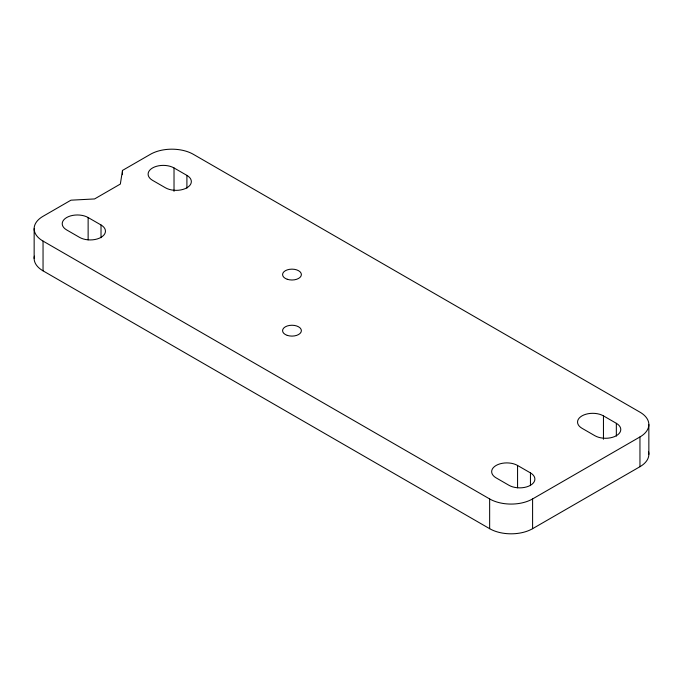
<?xml version="1.0" encoding="UTF-8"?>
<svg xmlns="http://www.w3.org/2000/svg" width="683" height="683" viewBox="0 0 683 683"><rect width="100%" height="100%" fill="white"/><g stroke="black" fill="none" stroke-linecap="round" stroke-linejoin="round"><path stroke-width="1.02" d="M639.954 466.702L639.954 436.949A30.368 17.527 0 0 0 639.954 412.156L193.349 154.315A30.368 17.527 0 0 0 150.405 154.315L122.488 170.426L120.345 184.06L94.578 198.941L70.955 200.179L43.046 216.298A30.368 17.527 0 0 0 43.046 241.09L43.046 270.844L489.651 528.685A30.368 17.527 0 0 0 532.595 528.685L639.954 466.702A30.368 17.527 0 0 0 648.594 452.018M43.046 241.09L489.651 498.94A30.368 17.527 0 0 0 532.595 498.94L639.954 436.949M186.903 175.386A15.18 8.768 0 0 1 186.903 187.782A15.18 8.768 0 0 1 165.431 187.782L152.548 180.346A15.18 8.768 0 0 1 152.548 167.95A15.18 8.768 0 0 1 174.02 167.95L186.903 175.386L186.903 188.141M616.339 423.315A15.18 8.768 0 0 1 616.339 435.711A15.18 8.768 0 0 1 594.867 435.711L581.984 428.275A15.18 8.768 0 0 1 581.984 415.879A15.18 8.768 0 0 1 603.456 415.879L616.339 423.315L616.339 436.07M101.016 224.972A15.18 8.768 0 0 1 101.016 237.368A15.18 8.768 0 0 1 79.544 237.368L66.661 229.932A15.18 8.768 0 0 1 66.661 217.536A15.18 8.768 0 0 1 88.133 217.536L101.016 224.972L101.016 237.727M530.452 472.901A15.18 8.768 0 0 1 530.452 485.297A15.18 8.768 0 0 1 508.98 485.297L496.097 477.861A15.18 8.768 0 0 1 496.097 465.465A15.18 8.768 0 0 1 517.569 465.465L530.452 472.901L530.452 485.656M648.85 424.553L648.85 454.306M603.456 415.879L603.456 439.254M532.595 498.94L532.595 528.685M517.569 465.465L517.569 487.782M489.651 498.94L489.651 528.685M174.02 167.95L174.02 191.325M122.488 170.426L122.488 174.677M88.133 217.536L88.133 239.853M34.15 228.694L34.15 258.447M43.046 270.844A30.368 17.527 0 0 1 34.406 256.159M287.27 279.279A9.417 5.438 0 0 0 301.391 274.575A9.417 5.438 0 0 0 287.27 269.87A9.417 5.438 0 0 0 287.27 279.279M287.261 335.379A9.417 5.438 0 0 0 301.382 330.674A9.417 5.438 0 0 0 287.261 325.97A9.417 5.438 0 0 0 287.261 335.379"/></g></svg>
